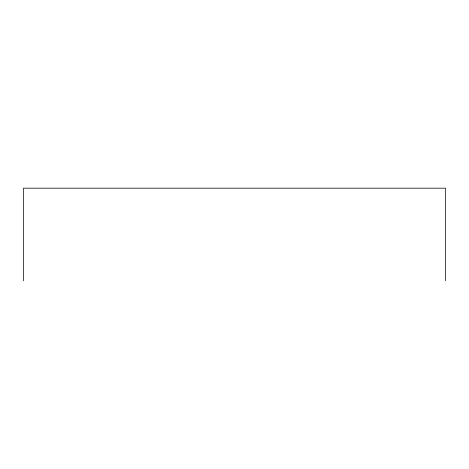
<?xml version="1.0" encoding="UTF-8"?>
<svg xmlns="http://www.w3.org/2000/svg" width="469" height="469" viewBox="0 0 469 469"><rect width="100%" height="100%" fill="white"/><g stroke="black" fill="none" stroke-linecap="round" stroke-linejoin="round"><path stroke-width="0.7" d="M445.55 280.82L445.55 188.18L23.45 188.18L23.45 280.82"/></g></svg>
